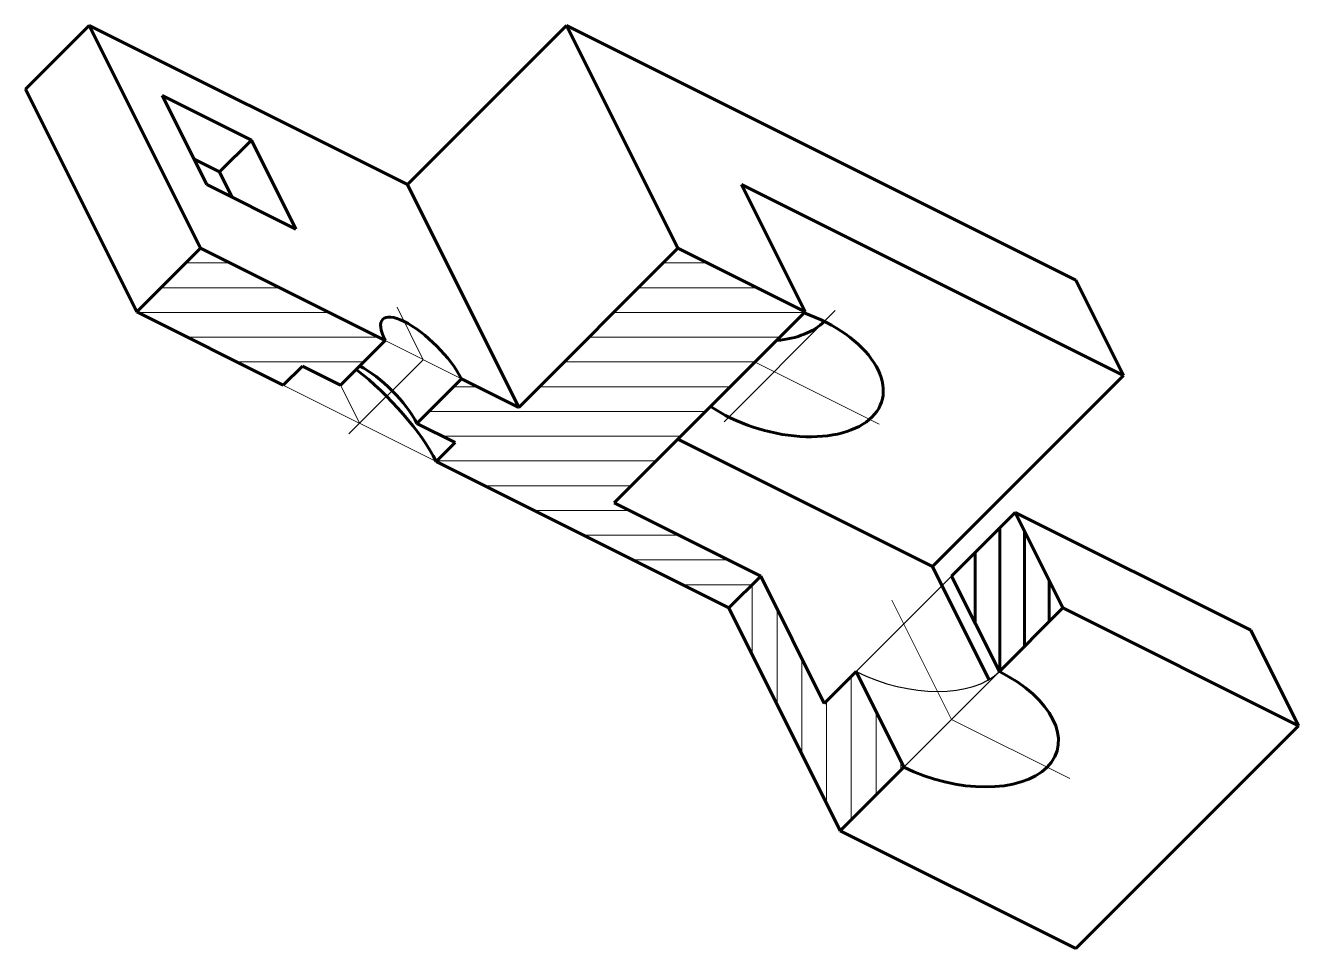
# Model space of a CAD drawing. Header units: millimetres. Extents: x 3088 to 3222, y 114 to 211.
import ezdxf

# ---------------------------------------------------------------- set-up
doc = ezdxf.new("R2010")
doc.units = ezdxf.units.MM
doc.linetypes.add('CENTER2', pattern=[28.575, 19.05, -3.175, 3.175, -3.175])
for name, color, linetype, lineweight in [('PV-21B', 7, 'Continuous', 60), ('ОСИ', 1, 'CENTER2', 20), ('ШТРИХОВКА', 7, 'Continuous', 20)]:
    doc.layers.add(name, color=color, linetype=linetype, lineweight=lineweight)
pattern_1 = [(120, (-12.945, 7.474), (-2.7496307, -1.5875), [])]

msp = doc.modelspace()

# ---------------------------------------------------------------- hatches: boundary and pattern name
at = {"layer": 'PV-21B', "extrusion": (-0.57735, -0.57735, 0.57735)}
h = msp.add_hatch(dxfattribs=at)
h.set_pattern_fill('ANSI31', color=256, angle=-285)
h.set_pattern_definition(pattern_1)
h.paths.add_polyline_path([(2154.67, 4098.83), (2144.06, 4104.96), (2144.06, 4088.63), (2154.67, 4082.5)])
at = {"layer": 'ШТРИХОВКА', "extrusion": (-0.57735, -0.57735, 0.57735)}
h = msp.add_hatch(dxfattribs=at)
h.set_pattern_fill('ANSI31', color=256, angle=15)
h.set_pattern_definition([(60, (-12.945, 7.474), (-2.7496307, 1.5875), [])])
h.paths.add_polyline_path([(2093.15, 4039.64), (2097.39, 4042.09), (2097.39, 4037.19), (2129.92, 4055.97), (2129.92, 4064.13), (2113.66, 4054.74), (2113.66, 4103.73), (2099.52, 4095.57), (2099.52, 4054.74), (2093.15, 4051.07)])
h.paths.add_polyline_path([(2064.16, 4018), (2080.42, 4027.39), (2080.42, 4032.29), (2084.67, 4034.74), (2084.67, 4046.17), (2064.16, 4034.33)])
h = msp.add_hatch(dxfattribs=at)
h.set_pattern_fill('ANSI31', color=256, angle=-285)
h.set_pattern_definition(pattern_1)
h.paths.add_polyline_path([(2129.92, 4055.97), (2154.67, 4041.68), (2154.67, 4058.01), (2144.06, 4064.13), (2144.06, 4055.97), (2129.92, 4064.13)])

# ---------------------------------------------------------------- linework, layer by layer
at = {"layer": 'PV-21B'}
for p, q in [((3088.26, 204.09, 3292.35), (3094.92, 210.76, 3305.68)), ((3094.92, 210.76, 3305.68), (3106.59, 187.43, 3294.02)), ((3128.26, 194.09, 3322.35), (3094.92, 210.76, 3305.68)), ((3128.26, 194.09, 3322.35), (3144.92, 210.76, 3355.68)), ((3198.26, 184.09, 3382.35), (3144.92, 210.76, 3355.68)), ((3144.92, 210.76, 3355.68), (3156.59, 187.43, 3344.02)), ((3099.92, 180.76, 3280.68), (3088.26, 204.09, 3292.35)), ((3107.26, 194.09, 3301.35), (3102.59, 203.43, 3306.02)), ((3102.59, 203.43, 3306.02), (3111.92, 198.76, 3310.68)), ((3108.59, 195.43, 3304.02), (3111.92, 198.76, 3310.68)), ((3111.92, 198.76, 3310.68), (3116.59, 189.43, 3306.02)), ((3105.92, 196.76, 3302.68), (3108.59, 195.43, 3304.02)), ((3108.59, 195.43, 3304.02), (3109.92, 192.76, 3302.68)), ((3116.59, 189.43, 3306.02), (3107.26, 194.09, 3301.35)), ((3139.92, 170.76, 3310.68), (3128.26, 194.09, 3322.35)), ((3163.26, 194.09, 3357.35), (3203.26, 174.09, 3377.35)), ((3169.92, 180.76, 3350.68), (3163.26, 194.09, 3357.35)), ((3099.92, 180.76, 3280.68), (3106.59, 187.43, 3294.02)), ((3106.59, 187.43, 3294.02), (3125.92, 177.76, 3303.68)), ((3139.92, 170.76, 3310.68), (3156.59, 187.43, 3344.02)), ((3156.59, 187.43, 3344.02), (3169.92, 180.76, 3350.68)), ((3203.26, 174.09, 3377.35), (3198.26, 184.09, 3382.35)), ((3115.26, 173.09, 3288.35), (3099.92, 180.76, 3280.68)), ((3169.92, 180.76, 3350.68), (3149.92, 160.76, 3310.68)), ((3125.92, 177.76, 3303.68), (3121.26, 173.09, 3294.35)), ((3117.26, 175.09, 3292.35), (3115.26, 173.09, 3288.35)), ((3121.26, 173.09, 3294.35), (3117.26, 175.09, 3292.35)), ((3129.26, 169.09, 3298.35), (3133.92, 173.76, 3307.68)), ((3133.92, 173.76, 3307.68), (3139.92, 170.76, 3310.68)), ((3203.26, 174.09, 3377.35), (3183.26, 154.09, 3337.35)), ((3133.26, 167.09, 3300.35), (3129.26, 169.09, 3298.35)), ((3131.26, 165.09, 3296.35), (3133.26, 167.09, 3300.35)), ((3156.59, 167.43, 3324.02), (3183.26, 154.09, 3337.35)), ((3161.92, 149.76, 3311.68), (3131.26, 165.09, 3296.35)), ((3149.92, 160.76, 3310.68), (3165.26, 153.09, 3318.35)), ((3185.26, 153.09, 3338.35), (3191.92, 159.76, 3351.68)), ((3191.92, 159.76, 3351.68), (3196.92, 149.76, 3346.68)), ((3216.59, 147.43, 3364.02), (3191.92, 159.76, 3351.68)), ((3183.26, 154.09, 3337.35), (3189.17, 142.26, 3331.43)), ((3161.92, 149.76, 3311.68), (3165.26, 153.09, 3318.35)), ((3165.26, 153.09, 3318.35), (3171.92, 139.76, 3311.68)), ((3190.26, 143.09, 3333.35), (3185.26, 153.09, 3338.35)), ((3173.59, 126.43, 3300.02), (3161.92, 149.76, 3311.68)), ((3196.92, 149.76, 3346.68), (3190.26, 143.09, 3333.35)), ((3196.92, 149.76, 3346.68), (3221.59, 137.43, 3359.02)), ((3221.59, 137.43, 3359.02), (3216.59, 147.43, 3364.02)), ((3171.92, 139.76, 3311.68), (3175.26, 143.09, 3318.35)), ((3175.26, 143.09, 3318.35), (3180.26, 133.09, 3313.35)), ((3198.26, 114.09, 3312.35), (3221.59, 137.43, 3359.02)), ((3180.26, 133.09, 3313.35), (3173.59, 126.43, 3300.02)), ((3198.26, 114.09, 3312.35), (3173.59, 126.43, 3300.02))]:
    msp.add_line(p, q, dxfattribs=at)
at = {"layer": 'PV-21B', "extrusion": (0.57735, 0.57735, -0.57735)}
for centre, major_axis, start_param, end_param in [((3129.92, 175.76, 3305.68), (-4.24, 4.24), -0.785398, 2.356194), ((3166.92, 174.76, 3341.68), (10.61, 0, 10.61), -0.986756, 0.785398), ((3166.92, 174.76, 3341.68), (-10.61, 0, -10.61), -2.356194, -0.58404), ((3185.26, 138.09, 3323.35), (10.61, 0, 10.61), -0.785398, 2.356194)]:
    msp.add_ellipse(centre, major_axis=major_axis, ratio=0.57735, start_param=start_param, end_param=end_param, dxfattribs=at)
at = {"layer": 'PV-21B', "extrusion": (-0.57735, -0.57735, 0.57735)}
for centre, major_axis, start_param, end_param in [((3161.92, 184.76, 3346.68), (10.61, 0, 10.61), -1.428899, -0.785398), ((3123.26, 169.09, 3292.35), (-8.49, 8.49), -2.356194, -1.209429), ((3125.26, 171.09, 3296.35), (-4.24, 4.24), -2.356194, -0.785398)]:
    msp.add_ellipse(centre, major_axis=major_axis, ratio=0.57735, start_param=start_param, end_param=end_param, dxfattribs=at)
at = {"layer": 'PV-21B', "lineweight": -3, "extrusion": (-0.57735, -0.57735, 0.57735)}
msp.add_ellipse((3180.26, 148.09, 3328.35), major_axis=(10.61, 0, 10.61), ratio=0.57735, start_param=-2.356194, end_param=-0.785398, dxfattribs=at)
at = {"layer": 'ОСИ', "extrusion": (-0.57735, -0.57735, 0.57735)}
for p, q in [((3129.92, 175.76, 3305.68), (3127.17, 181.27, 3308.44)), ((3173.07, 180.91, 3353.98), (3161.42, 169.26, 3330.68)), ((3133.92, 173.76, 3307.68), (3125.92, 177.76, 3303.68)), ((3129.92, 175.76, 3305.68), (3122.14, 167.98, 3290.12)), ((3164.67, 175.51, 3340.18), (3177.67, 169.01, 3346.68)), ((3115.26, 173.09, 3288.35), (3131.26, 165.09, 3296.35)), ((3123.26, 169.09, 3292.35), (3121.26, 173.09, 3294.35)), ((3185.26, 153.09, 3338.35), (3175.26, 143.09, 3318.35)), ((3185.26, 138.09, 3323.35), (3179.01, 150.58, 3329.59)), ((3190.26, 143.09, 3333.35), (3180.26, 133.09, 3313.35)), ((3185.26, 138.09, 3323.35), (3197.65, 131.89, 3329.55))]:
    msp.add_line(p, q, dxfattribs=at)

doc.saveas('drawing.dxf')
